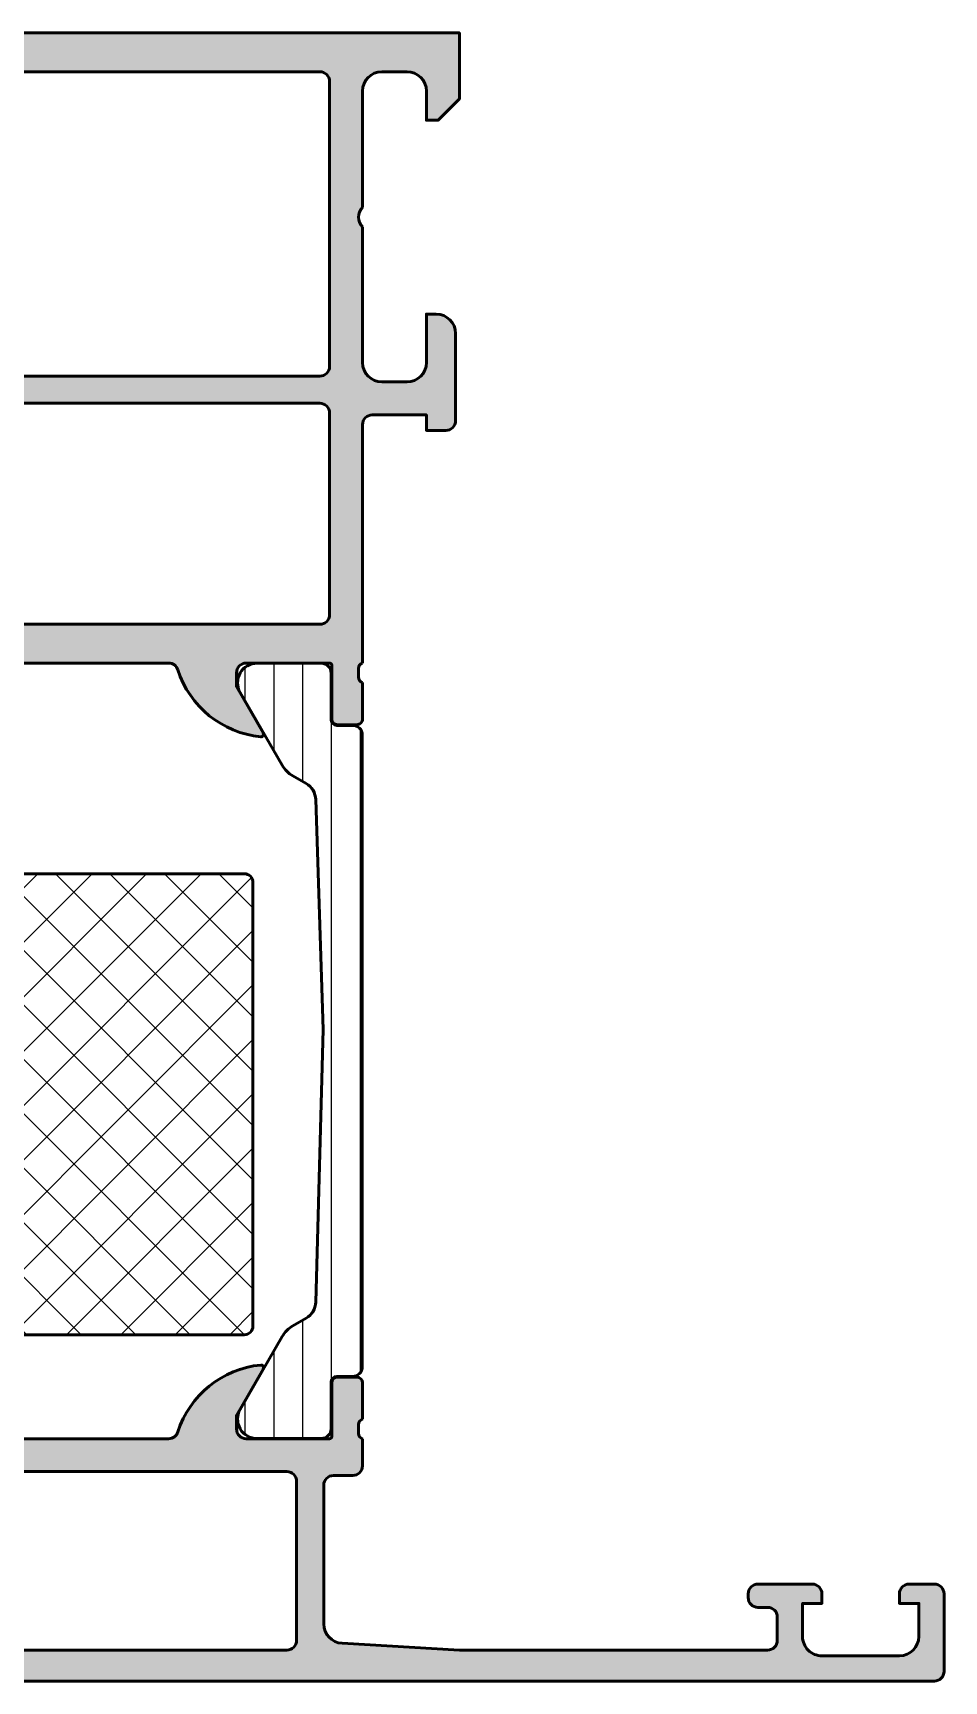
# Model space of a CAD drawing. Extents: x 0 to 94, y 0 to 85.
# Drawn here: x 47 to 94, y 0 to 85 of the extents above; entities that cross this region are included whole.
import ezdxf

# ---------------------------------------------------------------- set-up
doc = ezdxf.new("R2010")
doc.units = 0
for name, color, linetype, lineweight in [('0S-Alu contour', 7, 'Continuous', 50), ('0S-Alu hatch', 252, 'Continuous', 25), ('0S-Plastic contour', 254, 'Continuous', 50), ('0S-Plastic hatch', 253, 'Continuous', 25), ('0S-PT contour', 91, 'Continuous', 50), ('0S-PT hatch', 103, 'Continuous', 25)]:
    doc.layers.add(name, color=color, linetype=linetype, lineweight=lineweight)

# ---------------------------------------------------------------- blocks, each defined once
blk = doc.blocks.new('398960__3773275F_2CF2_49AC_A935_F80CE5F1DB0F_')
at = {"layer": '0S-Alu hatch'}
h = blk.add_hatch(color=256, dxfattribs=at)
edge = h.paths.add_edge_path()
edge.add_line((24.99995243549416, 85), (24.99995243549302, 81.60000610351602))
edge.add_line((24.99995243549302, 81.60000610351602), (26.09995090961514, 80.50000000000016))
edge.add_line((26.09995090961514, 80.50000000000016), (26.69994938373601, 80.50000000000004))
edge.add_line((26.69994938373601, 80.50000000000004), (26.69994938373572, 82.00012054488423))
edge.add_ellipse((27.6999549033339, 82.00011502528508), major_axis=(-1.000005519613415, 0), ratio=1, start_angle=270.00031624785674, end_angle=359.99968375205344, ccw=False)
edge.add_line((27.69994938373709, 83.00012054488325), (28.9999448060882, 83.00012054488316))
edge.add_ellipse((28.99996006500479, 82.00012817440363), major_axis=(-0.9999923705959503, 0), ratio=1, start_angle=179.9991257291162, end_angle=270.0008742781906, ccw=False)
edge.add_line((29.99995243548433, 82.00011291561457), (29.99994480609878, 75.99999992976775))
edge.add_ellipse((29.47499723594166, 75.5000075989749), major_axis=(-0.7249567450996885, 0), ratio=1, start_angle=136.394762214908, end_angle=223.6052377851314, ccw=False)
edge.add_line((29.99994480609912, 75.00001526818241), (29.99999809265166, 67.999999725347))
edge.add_ellipse((28.9999392949221, 68.00005852307636), major_axis=(-1.000058799458046, 0), ratio=1, start_angle=90.00336866361329, end_angle=179.996631336242, ccw=False)
edge.add_line((28.99999809265058, 66.9999997253468), (27.6999492645262, 66.99999972534731))
edge.add_ellipse((27.70003678120881, 68.00008712281031), major_axis=(-1.000087401292255, 0), ratio=1, start_angle=0.0050070680665044165, end_angle=89.99498610166432, ccw=False)
edge.add_line((26.69994938373538, 67.99999972534881), (26.69994938373566, 70.50001525878899))
edge.add_line((26.69994938373566, 70.50001525878899), (26.1999493837256, 70.50001525878884))
edge.add_arc((26.19992649467923, 69.50003814624455), 0.9999771128062528, 89.99868852422958, 180.0034971356453)
edge.add_line((25.19994938373566, 69.49997711111014), (25.20001041889209, 64.99999972534701))
edge.add_arc((25.69997967827171, 64.99997661371025), 0.4999692599138051, 179.9973514386468, 270.0035228322654)
edge.add_line((25.70001041889265, 64.50000735474148), (26.70001041889186, 64.4999997253471))
edge.add_line((26.70001041889186, 64.4999997253471), (26.70001041889186, 65.29999514771063))
edge.add_line((26.70001041889186, 65.29999514771063), (29.49999809265177, 65.29999514771053))
edge.add_ellipse((29.49999809265187, 64.79999514771058), major_axis=(-0.4999999999999574, 0), ratio=1, start_angle=180, end_angle=270.0000000000106, ccw=False)
edge.add_line((29.99999809265183, 64.79999514771058), (29.99999809265121, 52.50034669530602))
edge.add_ellipse((29.92116164610816, 52.23282610331293), major_axis=(-0.2788950563274169, 0), ratio=1, start_angle=178.8354106259032, end_angle=253.5801235805045, ccw=False)
edge.add_line((30.19999909265119, 52.22715769531456), (30.19999909265119, 51.77356369531456))
edge.add_ellipse((29.92113099700798, 51.76790303583751), major_axis=(-0.2789255417371895, 0), ratio=1, start_angle=106.42459455536411, end_angle=181.162870072885, ccw=False)
edge.add_line((29.99999809265121, 51.50035969531455), (29.99999809265121, 49.62034869530605))
edge.add_arc((30.29999809265123, 49.62034869530604), 0.3000000000000185, 180, 270)
edge.add_line((30.29999809265123, 49.32034869530601), (31.27997241169396, 49.32034869530604))
edge.add_arc((31.27997241169402, 49.620348695306), 0.2999999999999598, 269.9999999999878, 360)
edge.add_line((31.57997241169398, 49.620348695306), (31.57997241169398, 52.38034669530602))
edge.add_ellipse((31.69997223834327, 52.38034669530605), major_axis=(-0.1199998266492912, 0), ratio=1, start_angle=270.00000000002547, end_angle=360, ccw=False)
edge.add_line((31.69997223834322, 52.50034652195534), (35.99999809265161, 52.50034669530623))
edge.add_ellipse((35.99999809265167, 52.00034669530635), major_axis=(-0.4999999999998721, 0), ratio=1, start_angle=180, end_angle=270.00000000000733, ccw=False)
edge.add_line((36.49999809265155, 52.00034669530634), (36.49999809265155, 51.30034669530645))
edge.add_line((36.49999809265155, 51.30034669530645), (35.1185026350292, 48.9075263722787))
edge.add_arc((35.23811787729983, 48.83846647995446), 0.1381197846483209, 149.9999999999612, 275.6225775507825)
edge.add_arc((34.76177485147662, 53.67695555715887), 5.000000000005011, 275.6225775508003, 342.2515836439355)
edge.add_ellipse((39.99999809265098, 52.00034669531063), major_axis=(-0.4999999999956559, 0), ratio=1, start_angle=269.99999999992264, end_angle=342.25158364384475, ccw=False)
edge.add_line((39.99999809265166, 52.50034669530627), (53.99982559681014, 52.50034669530647))
edge.add_ellipse((53.9998255968093, 52.0003466953057), major_axis=(-0.5000000000007745, 0), ratio=1, start_angle=197.7484163559676, end_angle=269.99999999990393, ccw=False)
edge.add_arc((59.2380488379829, 53.67695555715317), 4.999999999998918, 197.7484163560775, 264.3774224492176)
edge.add_arc((58.761705812162, 48.83846647995454), 0.1381197846482202, 264.377422449148, 389.9999999999502)
edge.add_line((58.88132105443266, 48.90752637227855), (57.49982559681013, 51.30034669530645))
edge.add_line((57.49982559681013, 51.30034669530645), (57.49982559681013, 52.00034669530637))
edge.add_ellipse((57.99982559681016, 52.00034669530599), major_axis=(-0.5000000000000285, 0), ratio=1, start_angle=269.9999999999585, end_angle=360, ccw=False)
edge.add_line((57.99982559681052, 52.50034669530602), (62.29985218805411, 52.50034578501949))
edge.add_ellipse((62.29985218805409, 52.38034669530616), major_axis=(-0.1199990897133247, 0), ratio=1, start_angle=180, end_angle=269.9999999999898, ccw=False)
edge.add_line((62.41985127776741, 52.38034669530618), (62.41985127776741, 49.62034869530617))
edge.add_arc((62.71985127776742, 49.62034869530617), 0.3000000000000114, 180, 270.0000000000135)
edge.add_line((62.71985127776749, 49.32034869530616), (63.69982559681017, 49.32034869530617))
edge.add_arc((63.69982559681024, 49.62034869530613), 0.2999999999999474, 269.9999999999864, 360)
edge.add_line((63.99982559681019, 49.62034869530613), (63.99982559681019, 51.50035969531469))
edge.add_ellipse((64.0786926924534, 51.76790303583764), major_axis=(-0.2789255417371768, 0), ratio=1, start_angle=-1.1628700728890067, end_angle=73.57540544463762, ccw=False)
edge.add_line((63.7998245968102, 51.77356369531471), (63.7998245968102, 52.2271576953147))
edge.add_ellipse((64.07866204335329, 52.23282610331308), major_axis=(-0.2788950563274805, 0), ratio=1, start_angle=-73.58012358049689, end_angle=1.1645893740977726, ccw=False)
edge.add_line((63.99982559681018, 52.50034669530623), (63.99982559680974, 64.79999514771058))
edge.add_ellipse((64.49982559680979, 64.79999514771058), major_axis=(-0.5000000000000498, 0), ratio=1, start_angle=270, end_angle=360, ccw=False)
edge.add_line((64.49982559680979, 65.29999514771065), (67.29981327056909, 65.2999951477107))
edge.add_line((67.29981327056909, 65.2999951477107), (67.29981327056913, 64.49999972534708))
edge.add_line((67.29981327056913, 64.49999972534708), (68.29981327056908, 64.5000073547415))
edge.add_arc((68.2998440111896, 64.99997661370995), 0.4999692599134935, 269.9964771677814, 360.0026485613531)
edge.add_line((68.79981327056892, 64.99999972534697), (68.79987430572515, 69.49999972534683))
edge.add_arc((67.79978683515598, 69.49991225477805), 1.000087474394392, 0.0050112559646679, 89.99498874390515)
edge.add_line((67.79987430572515, 70.49999972534722), (67.29987430572515, 70.49999972534722))
edge.add_line((67.29987430572515, 70.49999972534722), (67.29987430572504, 67.99999972534746))
edge.add_ellipse((66.29978690825189, 68.00008712280982), major_axis=(-1.000087401291976, 0), ratio=1, start_angle=90.00501389832613, end_angle=179.994992931788, ccw=False)
edge.add_line((66.29987442493433, 66.9999997253471), (64.99982559680979, 66.99999972534734))
edge.add_ellipse((64.99988439453848, 68.00005852307636), major_axis=(-1.00005879945751, 0), ratio=1, start_angle=0.0033686637580103707, end_angle=89.99663133637432, ccw=False)
edge.add_line((63.99982559680945, 67.99999972534536), (63.99982559680957, 74.99999972534722))
edge.add_ellipse((64.52466493712808, 75.49999972534722), major_axis=(-0.7248836686986221, 0), ratio=1, start_angle=-43.61157673630481, end_angle=43.611576736304926, ccw=False)
edge.add_line((63.99982559680956, 75.99999972534722), (63.99982559680962, 82.00043483925428))
edge.add_ellipse((64.99988040549728, 82.00038766035016), major_axis=(-1.000054809800521, 0), ratio=1, start_angle=270.0031401344306, end_angle=359.997296995918, ccw=False)
edge.add_line((64.99982559680865, 83.00044246864876), (66.29987442493439, 83.00044246864849))
edge.add_ellipse((66.29978797931865, 82.00035614156437), major_axis=(-1.000086330820204, 0), ratio=1, start_angle=180.0053828449331, end_angle=269.9950474586117, ccw=False)
edge.add_line((67.29987430572533, 82.00045009804207), (67.29987430572511, 80.4999925727896))
edge.add_line((67.29987430572511, 80.4999925727896), (67.89984989166334, 80.49999257278981))
edge.add_line((67.89984989166334, 80.49999257278981), (68.99982548237308, 81.59996792030877))
edge.add_line((68.99982548237308, 81.59996792030877), (68.9998254823733, 85.00000000000026))
edge.add_line((68.9998254823733, 85.00000000000026), (24.99995243549416, 85))
edge = h.paths.add_edge_path()
edge.add_ellipse((32.19994785808955, 82.50000305175809), major_axis=(-0.5000000002325324, 0), ratio=1, start_angle=269.9982514721511, end_angle=360, ccw=False)
edge.add_line((32.19996311687357, 83.00000305175779), (61.79981033802068, 83.00000305175806))
edge.add_ellipse((61.79980759715274, 82.5000003108901), major_axis=(-0.5000027408754538, 0), ratio=1, start_angle=180.0003140784808, end_angle=269.99968592139123, ccw=False)
edge.add_line((62.29981033802069, 82.50000305175762), (62.29981036271869, 67.80000318000722))
edge.add_ellipse((61.79981036271851, 67.80000318000722), major_axis=(-0.5000000000001849, 0), ratio=1, start_angle=90.00000000000807, end_angle=180, ccw=False)
edge.add_line((61.79981036271858, 67.30000318000704), (32.19991736550169, 67.30000317948257))
edge.add_ellipse((32.1999248202172, 67.79998011762095), major_axis=(-0.4999769381939549, 0), ratio=1, start_angle=-0.0026428766976778206, end_angle=89.99914571312422, ccw=False)
edge.add_line((31.69994788255515, 67.80000318000695), (31.69994785785702, 82.50000305175809))
edge = h.paths.add_edge_path()
edge.add_line((31.69994785785691, 55.00034669530639), (31.69994785785702, 65.4000030517477))
edge.add_ellipse((32.19994785808955, 65.40000305175809), major_axis=(-0.5000000002325321, 0), ratio=1, start_angle=269.9982514721511, end_angle=360, ccw=False)
edge.add_line((32.19996311687357, 65.90000305175779), (61.79981033802068, 65.90000305175802))
edge.add_ellipse((61.79980759715274, 65.40000031089006), major_axis=(-0.5000027408754538, 0), ratio=1, start_angle=180.0003140784808, end_angle=269.99968592139123, ccw=False)
edge.add_line((62.29981033802069, 65.4000030517576), (62.29981033802069, 55.0003466953069))
edge.add_ellipse((61.79981033802029, 55.0003466953069), major_axis=(-0.5000000000003979, 0), ratio=1, start_angle=90.00000000000648, end_angle=180, ccw=False)
edge.add_line((61.79981033802034, 54.5003466953065), (32.19991734080345, 54.50034669478201))
edge.add_ellipse((32.19992479551896, 55.00032363292039), major_axis=(-0.4999769381939549, 0), ratio=1, start_angle=-0.0026428766976778206, end_angle=89.99914571312422, ccw=False)
at = {"layer": '0S-Alu contour', "color": 7}
for points in [[(24.99995243549416, 85), (24.99995243549302, 81.60000610351602), (26.09995090961514, 80.50000000000016), (26.69994938373601, 80.50000000000004), (26.69994938373572, 82.00012054488423)], [(67.29987430572533, 82.00045009804207), (67.29987430572511, 80.4999925727896), (67.89984989166334, 80.49999257278981), (68.99982548237308, 81.59996792030877), (68.9998254823733, 85.00000000000026), (24.99995243549416, 85)], [(27.69994938373709, 83.00012054488325), (28.9999448060882, 83.00012054488316)], [(31.69994788255515, 67.80000318000695), (31.69994785785702, 82.50000305175809)], [(32.19996311687357, 83.00000305175779), (61.79981033802068, 83.00000305175806)], [(62.29981033802069, 82.50000305175762), (62.29981036271869, 67.80000318000722)], [(64.99982559680865, 83.00044246864876), (66.29987442493439, 83.00044246864849)], [(29.99995243548433, 82.00011291561457), (29.99994480609878, 75.99999992976775)], [(63.99982559680956, 75.99999972534722), (63.99982559680962, 82.00043483925428)], [(29.99994480609912, 75.00001526818241), (29.99999809265166, 67.999999725347)], [(63.99982559680945, 67.99999972534536), (63.99982559680957, 74.99999972534722)], [(26.69994938373538, 67.99999972534881), (26.69994938373566, 70.50001525878899), (26.1999493837256, 70.50001525878884)], [(67.79987430572515, 70.49999972534722), (67.29987430572515, 70.49999972534722), (67.29987430572504, 67.99999972534746)], [(25.19994938373566, 69.49997711111014), (25.20001041889209, 64.99999972534701)], [(68.79981327056892, 64.99999972534697), (68.79987430572515, 69.49999972534683)], [(61.79981036271858, 67.30000318000704), (32.19991736550169, 67.30000317948257)], [(28.99999809265058, 66.9999997253468), (27.6999492645262, 66.99999972534731)], [(66.29987442493433, 66.9999997253471), (64.99982559680979, 66.99999972534734)], [(32.19996311687357, 65.90000305175779), (61.79981033802068, 65.90000305175802)], [(25.70001041889265, 64.50000735474148), (26.70001041889186, 64.4999997253471), (26.70001041889186, 65.29999514771063), (29.49999809265177, 65.29999514771053)], [(29.99999809265183, 64.79999514771058), (29.99999809265121, 52.50034669530602)], [(31.69994785785691, 55.00034669530639), (31.69994785785702, 65.4000030517477)], [(62.29981033802069, 65.4000030517576), (62.29981033802069, 55.0003466953069)], [(63.99982559681018, 52.50034669530623), (63.99982559680974, 64.79999514771058)], [(64.49982559680979, 65.29999514771065), (67.29981327056909, 65.2999951477107), (67.29981327056913, 64.49999972534708), (68.29981327056908, 64.5000073547415)], [(61.79981033802034, 54.5003466953065), (32.19991734080345, 54.50034669478201)], [(30.19999909265119, 52.22715769531456), (30.19999909265119, 51.77356369531456)], [(31.57997241169398, 49.620348695306), (31.57997241169398, 52.38034669530602)], [(31.69997223834322, 52.50034652195534), (35.99999809265161, 52.50034669530623)], [(36.49999809265155, 52.00034669530634), (36.49999809265155, 51.30034669530645), (35.1185026350292, 48.9075263722787)], [(39.99999809265166, 52.50034669530627), (53.99982559681014, 52.50034669530647)], [(58.88132105443266, 48.90752637227855), (57.49982559681013, 51.30034669530645), (57.49982559681013, 52.00034669530637)], [(57.99982559681052, 52.50034669530602), (62.29985218805411, 52.50034578501949)], [(62.41985127776741, 52.38034669530618), (62.41985127776741, 49.62034869530617)], [(63.7998245968102, 51.77356369531471), (63.7998245968102, 52.2271576953147)], [(29.99999809265121, 51.50035969531455), (29.99999809265121, 49.62034869530605)], [(63.99982559681019, 49.62034869530613), (63.99982559681019, 51.50035969531469)], [(30.29999809265123, 49.32034869530601), (31.27997241169396, 49.32034869530604)], [(62.71985127776749, 49.32034869530616), (63.69982559681017, 49.32034869530617)]]:
    blk.add_lwpolyline(points, dxfattribs=at)
at = {"layer": '0S-Alu contour', "color": 7, "extrusion": (0, 0, -1)}
for centre, radius, start, end in [((-27.6999549033339, 82.00011502528508), 1.000005519613415, 0.0003162479465275, 89.99968375214324), ((-28.99996006500479, 82.00012817440363), 0.9999923705959503, 89.99912572180936, 180.0008742708838), ((-32.19994785808955, 82.50000305175809), 0.5000000002325324, 0, 90.00174852784889), ((-61.79980759715274, 82.5000003108901), 0.5000027408754538, 90.0003140786088, 179.9996859215192), ((-64.99988040549728, 82.00038766035016), 1.000054809800521, 0.0027030040819815, 89.99685986556936), ((-66.29978797931865, 82.00035614156437), 1.000086330820204, 90.00495254138829, 179.9946171550669), ((-29.47499723594166, 75.5000075989749), 0.7249567450996885, 136.3947622148686, 223.6052377850921), ((-64.52466493712808, 75.49999972534722), 0.7248836686986221, 316.3884232636951, 43.61157673630487), ((-27.70003678120881, 68.00008712281031), 1.000087401292255, 270.0050138983357, 359.9949929319335), ((-28.9999392949221, 68.00005852307636), 1.000058799458046, 180.003368663758, 269.9966313363867), ((-32.1999248202172, 67.79998011762095), 0.4999769381939549, 270.0008542868758, 0.0026428766976818), ((-61.79981036271851, 67.80000318000722), 0.5000000000001849, 180, 269.9999999999919), ((-64.99988439453848, 68.00005852307636), 1.00005879945751, 270.0033686636257, 359.996631336242), ((-66.29978690825189, 68.00008712280982), 1.000087401291976, 180.0050070682121, 269.9949861016739), ((-32.19994785808955, 65.40000305175809), 0.5000000002325321, 0, 90.00174852784889), ((-61.79980759715274, 65.40000031089006), 0.5000027408754538, 90.0003140786088, 179.9996859215192), ((-29.49999809265187, 64.79999514771058), 0.4999999999999574, 89.99999999998941, 180), ((-64.49982559680979, 64.79999514771058), 0.5000000000000498, 0, 90), ((-32.19992479551896, 55.00032363292039), 0.4999769381939549, 270.0008542868758, 0.0026428766976818), ((-61.79981033802029, 55.0003466953069), 0.5000000000003979, 180, 269.9999999999935), ((-29.92116164610816, 52.23282610331293), 0.278895056327417, 106.4198764194955, 181.1645893740969), ((-31.69997223834327, 52.38034669530605), 0.1199998266492912, 0, 89.99999999997453), ((-35.99999809265167, 52.00034669530635), 0.4999999999998721, 89.99999999999265, 180), ((-39.99999809265098, 52.00034669531063), 0.4999999999956559, 17.74841635615526, 90.00000000007736), ((-53.9998255968093, 52.0003466953057), 0.5000000000007745, 90.00000000009608, 162.2515836440324), ((-57.99982559681016, 52.00034669530599), 0.5000000000000285, 0, 90.00000000004152), ((-62.29985218805409, 52.38034669530616), 0.1199990897133247, 90.00000000001017, 180), ((-64.07866204335329, 52.23282610331308), 0.2788950563274805, 358.8354106259022, 73.5801235804969), ((-29.92113099700798, 51.76790303583751), 0.2789255417371895, 178.837129927115, 253.5754054446359), ((-64.0786926924534, 51.76790303583764), 0.2789255417371768, 286.4245945553624, 1.162870072889045)]:
    blk.add_arc(centre, radius, start, end, dxfattribs=at)
at = {"layer": '0S-Alu contour', "color": 7}
for centre, radius, start, end in [((26.19992649467923, 69.50003814624455), 0.9999771128062528, 89.99868852422958, 180.0034971356453), ((67.79978683515598, 69.49991225477805), 1.000087474394392, 0.0050112559646679, 89.99498874390515), ((25.69997967827171, 64.99997661371025), 0.4999692599138051, 179.9973514386468, 270.0035228322654), ((68.2998440111896, 64.99997661370995), 0.4999692599134935, 269.9964771677814, 0.0026485613531484), ((34.76177485147662, 53.67695555715887), 5.000000000005011, 275.6225775508003, 342.2515836439355), ((59.2380488379829, 53.67695555715317), 4.999999999998918, 197.7484163560775, 264.3774224492176), ((30.29999809265123, 49.62034869530604), 0.3000000000000185, 180, 270), ((31.27997241169402, 49.620348695306), 0.2999999999999598, 269.9999999999878, 0), ((62.71985127776742, 49.62034869530617), 0.3000000000000114, 180, 270.0000000000135), ((63.69982559681024, 49.62034869530613), 0.2999999999999474, 269.9999999999864, 0), ((35.23811787729983, 48.83846647995446), 0.1381197846483209, 149.9999999999612, 275.6225775507825), ((58.761705812162, 48.83846647995454), 0.1381197846482202, 264.377422449148, 29.99999999995015)]:
    blk.add_arc(centre, radius, start, end, dxfattribs=at)
blk = doc.blocks.new('284163__2E9754EA_EC1A_46FC_84B0_7131B89C5717___168EFCA2_D85A_4F7A_96B4_F0FBBBAD5537_')
at = {"layer": '0S-Plastic hatch'}
h = blk.add_hatch(dxfattribs=at)
h.set_pattern_fill('ANSI31', color=256, scale=0.4680000000000001, angle=45, style=0)
h.set_pattern_definition([(90, (0, 0), (-1.4859, 0), [])])
edge = h.paths.add_edge_path()
edge.add_line((63.98998226549861, 48.79000032109066), (63.98997958752875, 16.20999700093946))
edge.add_ellipse((63.48998226549844, 16.20999432203022), major_axis=(-0.4999973220374871, 0), ratio=1, start_angle=89.9996930179745, end_angle=180.000306982385, ccw=False)
edge.add_line((63.48997958658924, 15.7099969999999), (62.67964825325612, 15.70999700000002))
edge.add_arc((62.67964825325612, 15.40999699999995), 0.3000000000000682, 90, 180)
edge.add_line((62.37964825325605, 15.40999699999995), (62.37998288256221, 13.0099986170637))
edge.add_ellipse((61.87998690512351, 13.00999597743874), major_axis=(-0.4999959774456685, 0), ratio=1, start_angle=89.99969751880508, end_angle=180.0003024817733, ccw=False)
edge.add_line((61.87998426549836, 12.51000000000004), (58.5648215786822, 12.51000000000002))
edge.add_ellipse((58.55294413560235, 13.50992946068495), major_axis=(-0.9999999999998795, 0), ratio=1, start_angle=-29.999996599349117, end_angle=90.68054336164488, ccw=False)
edge.add_line((57.68691870214174, 14.00992940928406), (59.85388223066275, 17.76322085329159))
edge.add_ellipse((61.1529203808524, 17.01322093039321), major_axis=(-1.499999999998574, 0), ratio=1, start_angle=299.9950461054335, end_angle=330.0000034006368, ccw=False)
edge.add_line((60.40303270079153, 18.31232387754122), (61.09103378641191, 18.70946217909628))
edge.add_arc((60.59110866637051, 19.57553081052882), 0.9999999999999232, 299.9950461054589, 358.0947021428503)
edge.add_line((61.5905558123444, 19.54228321806741), (61.97199781892186, 33.59999999905988))
edge.add_line((61.97199781892186, 33.59999999905988), (61.5905558123444, 45.4577167819324))
edge.add_arc((60.59110866637017, 45.42446918947081), 1.000000000000269, 1.905297857159096, 60.00495389455298)
edge.add_line((61.09103378641157, 46.29053782090376), (60.40303270079153, 46.68767612245876))
edge.add_ellipse((61.15292038085339, 47.98677906960767), major_axis=(-1.499999999999841, 0), ratio=1, start_angle=29.999996599354688, end_angle=60.00495389455102, ccw=False)
edge.add_line((59.85388223066252, 47.23677914670886), (57.68691870214161, 50.99007059071592))
edge.add_ellipse((58.55294413560223, 51.49007053931508), major_axis=(-0.9999999999999097, 0), ratio=1, start_angle=-90.68054336164528, end_angle=29.99999659935088, ccw=False)
edge.add_line((58.56482157868208, 52.49000000000003), (61.87998426549848, 52.49000000000002))
edge.add_ellipse((61.87998690512362, 51.99000402256121), major_axis=(-0.4999959774457751, 0), ratio=1, start_angle=179.9996975194317, end_angle=270.0003024811932, ccw=False)
edge.add_line((62.37998288256243, 51.99000138294152), (62.37964825325616, 49.59000299999998))
edge.add_arc((62.67964825325613, 49.59000299999996), 0.2999999999999829, 180, 269.9999999999986)
edge.add_line((62.67964825325612, 49.29000299999997), (63.48997958658936, 49.29000299999997))
edge.add_ellipse((63.48998226551291, 48.79000300001426), major_axis=(-0.4999999999928805, 0), ratio=1, start_angle=179.9996930188024, end_angle=270.0003069820262, ccw=False)
at = {"layer": '0S-Plastic contour', "color": 7}
for points in [[(58.56482157868208, 52.49000000000003), (61.87998426549848, 52.49000000000002)], [(62.37998288256243, 51.99000138294152), (62.37964825325616, 49.59000299999998)], [(59.85388223066252, 47.23677914670886), (57.68691870214161, 50.99007059071592)], [(62.67964825325612, 49.29000299999997), (63.48997958658936, 49.29000299999997)], [(63.98998226549861, 48.79000032109066), (63.98997958752875, 16.20999700093946)], [(61.09103378641157, 46.29053782090376), (60.40303270079153, 46.68767612245876)], [(61.5905558123444, 19.54228321806741), (61.97199781892186, 33.59999999905988), (61.5905558123444, 45.4577167819324)], [(60.40303270079153, 18.31232387754122), (61.09103378641191, 18.70946217909628)], [(57.68691870214174, 14.00992940928406), (59.85388223066275, 17.76322085329159)], [(62.37964825325605, 15.40999699999995), (62.37998288256221, 13.0099986170637)], [(63.48997958658924, 15.7099969999999), (62.67964825325612, 15.70999700000002)], [(61.87998426549836, 12.51000000000004), (58.5648215786822, 12.51000000000002)]]:
    blk.add_lwpolyline(points, dxfattribs=at)
at = {"layer": '0S-Plastic contour', "color": 7, "extrusion": (0, 0, -1)}
for centre, radius, start, end in [((-58.55294413560223, 51.49007053931508), 0.9999999999999097, 330.0000034006491, 90.68054336164532), ((-61.87998690512362, 51.99000402256121), 0.4999959774457751, 89.9996975188068, 180.0003024805684), ((-63.48998226551291, 48.79000300001426), 0.4999999999928805, 89.99969301797383, 180.0003069811977), ((-61.15292038085339, 47.98677906960767), 1.499999999999841, 299.9950461054491, 330.0000034006453), ((-61.1529203808524, 17.01322093039321), 1.499999999998574, 29.99999659936324, 60.00495389456648), ((-63.48998226549844, 16.20999432203022), 0.4999973220374871, 179.999693017615, 270.0003069820256), ((-58.55294413560235, 13.50992946068495), 0.9999999999998795, 269.3194566383551, 29.9999965993491), ((-61.87998690512351, 13.00999597743874), 0.4999959774456685, 179.9996975182267, 270.0003024811949)]:
    blk.add_arc(centre, radius, start, end, dxfattribs=at)
at = {"layer": '0S-Plastic contour', "color": 7}
for centre, radius, start, end in [((62.67964825325613, 49.59000299999996), 0.2999999999999829, 180, 269.9999999999986), ((60.59110866637017, 45.42446918947081), 1.000000000000269, 1.905297857159096, 60.00495389455298), ((60.59110866637051, 19.57553081052882), 0.9999999999999232, 299.9950461054589, 358.0947021428503), ((62.67964825325612, 15.40999699999995), 0.3000000000000682, 90, 180)]:
    blk.add_arc(centre, radius, start, end, dxfattribs=at)
blk = doc.blocks.new('382820__134932DD_5BEF_480B_9D0E_30A745975D93_')
at = {"layer": '0S-PT hatch'}
h = blk.add_hatch(dxfattribs=at)
h.set_pattern_fill('ANSI37', color=256, scale=0.625, angle=90, style=0)
h.set_pattern_definition([(135, (0, 0), (-1.403165018917055, -1.403165018917055), []), (225, (0, 0), (1.403165018917055, -1.403165018917055), [])])
edge = h.paths.add_edge_path()
edge.add_ellipse((57.89999809265133, 41.19001272907999), major_axis=(-0.4500000000000313, 0), ratio=1, start_angle=180, end_angle=270, ccw=False)
edge.add_line((58.34999809265136, 41.19001272907999), (58.34999809265139, 18.31001272908))
edge.add_ellipse((57.89999809265141, 18.31001272907999), major_axis=(-0.4499999999999816, 0), ratio=1, start_angle=90.00000000000091, end_angle=180, ccw=False)
edge.add_line((57.89999809265141, 17.86001272908), (41.59999809265137, 17.86001272907995))
edge.add_ellipse((41.5999980926514, 18.11001272907996), major_axis=(-0.2500000000000142, 0), ratio=1, start_angle=0, end_angle=89.99999999999352, ccw=False)
edge.add_line((41.34999809265138, 18.11001272907995), (41.34999809265136, 18.31001272908))
edge.add_arc((40.99999809265134, 18.31001272907999), 0.3500000000000227, 0, 180)
edge.add_line((40.64999809265131, 18.31001272907999), (40.64999809265143, 18.11001272907999))
edge.add_ellipse((40.39999809265135, 18.11001272908002), major_axis=(-0.250000000000071, 0), ratio=1, start_angle=89.99999999999352, end_angle=180, ccw=False)
edge.add_line((40.39999809265133, 17.86001272907995), (36.89999809265137, 17.86001272907995))
edge.add_ellipse((36.89999809265138, 18.11001272907999), major_axis=(-0.2500000000000391, 0), ratio=1, start_angle=0, end_angle=89.9999999999967, ccw=False)
edge.add_line((36.64999809265135, 18.11001272907999), (36.64999809265137, 18.31001272908))
edge.add_arc((36.29999809265135, 18.31001272907999), 0.3500000000000227, 0, 180)
edge.add_line((35.94999809265133, 18.31001272907999), (35.94999809265144, 18.11001272908))
edge.add_ellipse((35.69999809265141, 18.11001272908004), major_axis=(-0.2500000000000355, 0), ratio=1, start_angle=89.99999999998528, end_angle=180, ccw=False)
edge.add_line((35.69999809265134, 17.86001272908), (34.53589647745107, 17.86001272908))
edge.add_ellipse((34.53589647978386, 18.0100127374173), major_axis=(-0.1500000083372975, 0), ratio=1, start_angle=59.99999910894451, end_angle=89.99999910894002, ccw=False)
edge.add_line((34.46089647359496, 17.88010892079572), (33.42409399030521, 18.47870698462644))
edge.add_ellipse((34.39909382891555, 20.16745660626694), major_axis=(-1.949999992277206, 0), ratio=1, start_angle=1.7210023747038008, end_angle=60.00000534460821, ccw=False)
edge.add_line((32.44997344557945, 20.10889295589521), (32.0553517598373, 32.1336550797958))
edge.add_ellipse((42.0002500139141, 32.46001277071362), major_axis=(-9.950251787083642, 0), ratio=1, start_angle=-1.8796724993551948, end_angle=1.8795778186358802, ccw=False)
edge.add_line((32.05535229915378, 32.78638689547874), (32.31312611115522, 40.72117250463985))
edge.add_ellipse((33.26261495700184, 40.69001272908002), major_axis=(-0.9500000000000488, 0), ratio=1, start_angle=269.99999999999784, end_angle=358.12037484100483, ccw=False)
edge.add_line((33.26261495700187, 41.64001272908006), (35.69999809265137, 41.64001272908001))
edge.add_ellipse((35.69999809265138, 41.39001272908001), major_axis=(-0.2500000000000071, 0), ratio=1, start_angle=180, end_angle=270.00000000000165, ccw=False)
edge.add_line((35.94999809265138, 41.39001272908003), (35.94999809265138, 41.19001272908))
edge.add_arc((36.29999809265136, 41.19001272908), 0.3499999999999801, 180, 360)
edge.add_line((36.64999809265135, 41.19001272908001), (36.64999809265135, 41.39001272907999))
edge.add_ellipse((36.89999809265133, 41.39001272908), major_axis=(-0.2499999999999858, 0), ratio=1, start_angle=270, end_angle=360, ccw=False)
edge.add_line((36.89999809265133, 41.64001272907999), (40.39999809265144, 41.64001272908))
edge.add_ellipse((40.39999809265144, 41.39001272908002), major_axis=(-0.2499999999999858, 0), ratio=1, start_angle=180, end_angle=270, ccw=False)
edge.add_line((40.64999809265143, 41.39001272908005), (40.6499980926514, 41.19001272908001))
edge.add_arc((40.99999809265137, 41.19001272908), 0.3499999999999801, 180, 360)
edge.add_line((41.34999809265136, 41.19001272908), (41.34999809265138, 41.39001272908005))
edge.add_ellipse((41.59999809265133, 41.39001272908005), major_axis=(-0.2499999999999432, 0), ratio=1, start_angle=270.00000000000324, end_angle=360, ccw=False)
edge.add_line((41.59999809265132, 41.64001272908), (57.89999809265133, 41.64001272908001))
at = {"layer": '0S-PT contour', "color": 7}
for points in [[(33.26261495700187, 41.64001272908006), (35.69999809265137, 41.64001272908001)], [(35.94999809265138, 41.39001272908003), (35.94999809265138, 41.19001272908)], [(36.64999809265135, 41.19001272908001), (36.64999809265135, 41.39001272907999)], [(36.89999809265133, 41.64001272907999), (40.39999809265144, 41.64001272908)], [(40.64999809265143, 41.39001272908005), (40.6499980926514, 41.19001272908001)], [(41.34999809265136, 41.19001272908), (41.34999809265138, 41.39001272908005)], [(41.59999809265132, 41.64001272908), (57.89999809265133, 41.64001272908001)], [(58.34999809265136, 41.19001272907999), (58.34999809265139, 18.31001272908)], [(32.05535229915378, 32.78638689547874), (32.31312611115522, 40.72117250463985)], [(32.44997344557945, 20.10889295589521), (32.0553517598373, 32.1336550797958)], [(34.46089647359496, 17.88010892079572), (33.42409399030521, 18.47870698462644)], [(35.69999809265134, 17.86001272908), (34.53589647745107, 17.86001272908)], [(35.94999809265133, 18.31001272907999), (35.94999809265144, 18.11001272908)], [(36.64999809265135, 18.11001272907999), (36.64999809265137, 18.31001272908)], [(40.39999809265133, 17.86001272907995), (36.89999809265137, 17.86001272907995)], [(40.64999809265131, 18.31001272907999), (40.64999809265143, 18.11001272907999)], [(41.34999809265138, 18.11001272907995), (41.34999809265136, 18.31001272908)], [(57.89999809265141, 17.86001272908), (41.59999809265137, 17.86001272907995)]]:
    blk.add_lwpolyline(points, dxfattribs=at)
at = {"layer": '0S-PT contour', "color": 7, "extrusion": (0, 0, -1)}
for centre, radius, start, end in [((-33.26261495700184, 40.69001272908002), 0.9500000000000488, 1.879625158995141, 90.00000000000216), ((-35.69999809265138, 41.39001272908001), 0.2500000000000071, 89.99999999999837, 180), ((-36.89999809265133, 41.39001272908), 0.2499999999999858, 0, 90), ((-40.39999809265144, 41.39001272908002), 0.2499999999999858, 90, 180), ((-41.59999809265133, 41.39001272908005), 0.2499999999999432, 0, 89.99999999999675), ((-57.89999809265133, 41.19001272907999), 0.4500000000000313, 90, 180), ((-42.0002500139141, 32.46001277071362), 9.950251787083642, 358.1204221813641, 1.879672499355122), ((-34.39909382891555, 20.16745660626694), 1.949999992277206, 299.9999946553918, 358.2789976252962), ((-34.53589647978386, 18.0100127374173), 0.1500000083372975, 270.0000008910601, 300.0000008910555), ((-35.69999809265141, 18.11001272908004), 0.2500000000000355, 180, 270.0000000000147), ((-36.89999809265138, 18.11001272907999), 0.2500000000000391, 270.0000000000033, 0), ((-40.39999809265135, 18.11001272908002), 0.250000000000071, 180, 270.0000000000065), ((-41.5999980926514, 18.11001272907996), 0.2500000000000142, 270.0000000000065, 0), ((-57.89999809265141, 18.31001272907999), 0.4499999999999816, 180, 269.9999999999991)]:
    blk.add_arc(centre, radius, start, end, dxfattribs=at)
at = {"layer": '0S-PT contour', "color": 7}
for centre, radius, start, end in [((36.29999809265136, 41.19001272908), 0.3499999999999801, 180, 0), ((40.99999809265137, 41.19001272908), 0.3499999999999801, 180, 0), ((36.29999809265135, 18.31001272907999), 0.3500000000000227, 0, 180), ((40.99999809265134, 18.31001272907999), 0.3500000000000227, 0, 180)]:
    blk.add_arc(centre, radius, start, end, dxfattribs=at)
blk = doc.blocks.new('345230__F698618B_0F4F_40E2_8BFE_364FBA8F368E_')
at = {"layer": '0S-Alu hatch'}
h = blk.add_hatch(color=256, dxfattribs=at)
edge = h.paths.add_edge_path()
edge.add_arc((30.49999809265138, 11.09999847412109), 0.5000000000000018, 180, 270)
edge.add_line((30.49999809265138, 10.59999847412109), (31.49999809265137, 10.59999847412109))
edge.add_ellipse((31.49999809265137, 10.09999847412109), major_axis=(-0.5, 0), ratio=1, start_angle=180, end_angle=270.0000000000004, ccw=False)
edge.add_line((31.99999809265137, 10.09999847412109), (31.99999809265137, 2.944488525390625))
edge.add_ellipse((31.00000742106394, 2.944476820800786), major_axis=(-0.9999906716559287, 0), ratio=1, start_angle=93.26926935200993, end_angle=180.0006706298244, ccw=False)
edge.add_line((31.05703544616699, 1.94611358642578), (25, 1.599998474121093))
edge.add_line((25, 1.599998474121093), (9.100006103515621, 1.599998474121093))
edge.add_ellipse((9.100002464158983, 2.099994834764453), major_axis=(-0.499996360656605, 0), ratio=1, start_angle=-0.000417042864683026, end_angle=90.00041704258638, ccw=False)
edge.add_line((8.600006103515625, 2.099998474121095), (8.600006103515625, 3.300003051757812))
edge.add_ellipse((9.100008844383236, 3.300000310890201), major_axis=(-0.5000027408751234, 0), ratio=1, start_angle=270.00031407857114, end_angle=359.99968592151924, ccw=False)
edge.add_line((9.100006103515623, 3.800003051757812), (9.600006103515621, 3.800003051757812))
edge.add_arc((9.600018985091804, 4.29999017018163), 0.4999871185897585, 269.9985238420723, 360.0014761580922)
edge.add_line((10.10000610351562, 4.300003051757816), (10.10000610351562, 4.499999999999999))
edge.add_arc((9.600019903500325, 4.500013799984704), 0.4999862002057406, 359.9984185945515, 450.0015814054072)
edge.add_line((9.600006103515629, 5), (6.79998779296875, 5))
edge.add_arc((6.800036528742742, 4.499951264226007), 0.5000487381489366, 90.00558416400727, 179.994415836045)
edge.add_line((6.29998779296875, 4.499999999999999), (6.29998779296875, 4))
edge.add_line((6.29998779296875, 4), (7.29998779296875, 4))
edge.add_line((7.29998779296875, 4), (7.299987792968751, 2.300003051757813))
edge.add_ellipse((6.300035042676397, 2.299955803026453), major_axis=(-0.9999527514086279, 0), ratio=1, start_angle=89.99904127429778, end_angle=180.0027072806921, ccw=False)
edge.add_line((6.300018310546877, 1.300003051757812), (2.29998779296875, 1.300003051757812))
edge.add_ellipse((2.300030971468326, 2.300046230257388), major_axis=(-1.000043179431726, 0), ratio=1, start_angle=0.00247383901108833, end_angle=89.99752616102683, ccw=False)
edge.add_line((1.29998779296875, 2.300003051757813), (1.29998779296875, 4))
edge.add_line((1.29998779296875, 4), (2.29998779296875, 4))
edge.add_line((2.29998779296875, 4), (2.29998779296875, 4.500000000000001))
edge.add_arc((1.80003856548356, 4.500050770347224), 0.4999492300630801, 359.9941815559002, 450.0023212804759)
edge.add_line((1.800018310546874, 5), (0.5000000000000014, 5))
edge.add_arc((0.4999963606433605, 4.500003639356639), 0.4999963606566056, 89.99958295741315, 180.0004170428646)
edge.add_line((1e-16, 4.5), (0, 0.5))
edge.add_arc((0.4999963606433596, 0.4999963606433596), 0.4999963606566047, 179.9995829571354, 270.0004170425868)
edge.add_line((0.5, 1e-16), (93.49998474121092, 0))
edge.add_arc((93.49998838056761, 0.4999963606433101), 0.4999963606565535, 269.999582957409, 360.0004170428646)
edge.add_line((93.99998474121092, 0.4999999999999999), (93.99998474121092, 4.5))
edge.add_arc((93.49998838056761, 4.500003639356673), 0.4999963606565713, 359.9995829571354, 450.000417042591)
edge.add_line((93.49998474121091, 5), (92.19996643066408, 5))
edge.add_arc((92.19994617572735, 4.50005077034724), 0.4999492300630647, 89.99767871952236, 180.0058184440998)
edge.add_line((91.69999694824217, 4.5), (91.69999694824217, 4))
edge.add_line((91.69999694824217, 4), (92.69999694824219, 4))
edge.add_line((92.69999694824219, 4), (92.69999694824219, 2.300003051757805))
edge.add_ellipse((91.69995376974263, 2.300046230257366), major_axis=(-1.000043179431703, 0), ratio=1, start_angle=90.00247383897113, end_angle=179.9975261609891, ccw=False)
edge.add_line((91.69999694824217, 1.300003051757812), (87.69996643066409, 1.300003051757812))
edge.add_ellipse((87.69994969853458, 2.299955803026501), major_axis=(-0.9999527514086771, 0), ratio=1, start_angle=-0.002707280691993219, end_angle=90.00095872570171, ccw=False)
edge.add_line((86.69999694824217, 2.300003051757819), (86.69999694824217, 4))
edge.add_line((86.69999694824217, 4), (87.69999694824219, 4))
edge.add_line((87.69999694824219, 4), (87.69999694824219, 4.5))
edge.add_arc((87.19994821246819, 4.499951264226006), 0.5000487381489375, 0.0055841639549441, 89.99441583599489)
edge.add_line((87.19999694824217, 5), (84.39997863769533, 5))
edge.add_arc((84.39996483771063, 4.500013799984685), 0.4999862002057592, 89.99841859459399, 180.0015814054484)
edge.add_line((83.89997863769531, 4.5), (83.89997863769531, 4.300003051757812))
edge.add_arc((84.39996575611912, 4.29999017018163), 0.4999871185897572, 179.9985238419079, 270.0014761579276)
edge.add_line((84.39997863769533, 3.800003051757812), (84.89997863769531, 3.800003051757812))
edge.add_ellipse((84.8999758968277, 3.300000310890198), major_axis=(-0.5000027408751265, 0), ratio=1, start_angle=180.0003140784808, end_angle=269.99968592142864, ccw=False)
edge.add_line((85.39997863769531, 3.300003051757811), (85.39997863769531, 2.099998474121106))
edge.add_ellipse((84.89998227705195, 2.099994834764466), major_axis=(-0.4999963606566104, 0), ratio=1, start_angle=89.9995829574155, end_angle=180.0004170428646, ccw=False)
edge.add_line((84.89997863769533, 1.599998474121093), (68.9999771118164, 1.599998474121093))
edge.add_line((68.9999771118164, 1.599998474121093), (62.94294357299803, 1.94611358642578))
edge.add_ellipse((62.99997159810111, 2.94447682080078), major_axis=(-0.9999906716559257, 0), ratio=1, start_angle=-0.0006706298242988851, end_angle=86.73073064798831, ccw=False)
edge.add_line((61.99998092651369, 2.944488525390637), (61.99998092651366, 10.09999847412108))
edge.add_ellipse((62.49998092651366, 10.09999847412109), major_axis=(-0.5, 0), ratio=1, start_angle=270, end_angle=360, ccw=False)
edge.add_line((62.49998092651367, 10.59999847412109), (63.49998092651366, 10.59999847412109))
edge.add_arc((63.49998092651367, 11.09999847412109), 0.5, 269.9999999999992, 360)
edge.add_line((63.99998092651367, 11.09999847412109), (63.99998092651367, 12.50000000000002))
edge.add_ellipse((64.0788173730567, 12.76752059199315), major_axis=(-0.2788950563274335, 0), ratio=1, start_angle=-1.1645893740957263, end_angle=73.5801235805124, ccw=False)
edge.add_line((63.79997992651365, 12.77318899999152), (63.79997992651366, 13.22678299999149))
edge.add_ellipse((64.07884802215685, 13.23244365946854), major_axis=(-0.2789255417371646, 0), ratio=1, start_angle=-73.5754054446399, end_angle=1.1628700728853119, ccw=False)
edge.add_line((63.99998092651365, 13.49998699999149), (63.99998092651366, 15.37999800000002))
edge.add_arc((63.69998092651366, 15.37999800000002), 0.3000000000000043, 0, 90)
edge.add_line((63.69998092651366, 15.67999800000002), (62.72000660747088, 15.67999800000002))
edge.add_arc((62.72000660747088, 15.37999800000001), 0.3000000000000114, 90, 180)
edge.add_line((62.42000660747087, 15.37999800000001), (62.42000660747087, 12.62000000000002))
edge.add_ellipse((62.30000660747084, 12.62000000000003), major_axis=(-0.120000000000033, 0), ratio=1, start_angle=90.00000000000341, end_angle=180, ccw=False)
edge.add_line((62.30000660747084, 12.49999999999999), (57.99998092651367, 12.49999999999999))
edge.add_ellipse((57.99998092651367, 12.99999999999998), major_axis=(-0.4999999999999894, 0), ratio=1, start_angle=0, end_angle=89.9999999999992, ccw=False)
edge.add_line((57.49998092651368, 12.99999999999998), (57.49998092651368, 13.70000000000002))
edge.add_line((57.49998092651368, 13.70000000000002), (58.88147638413602, 16.09282032302754))
edge.add_arc((58.76186114186537, 16.1618802153517), 0.1381197846483011, 329.9999999999977, 455.6225775507892)
edge.add_arc((59.23820416768751, 11.32339113815217), 5.00000000000003, 95.62257755079384, 162.2515836439299)
edge.add_ellipse((53.9999809265137, 12.99999999999995), major_axis=(-0.4999999999999637, 0), ratio=1, start_angle=90.0000000000008, end_angle=162.2515836439318, ccw=False)
edge.add_line((53.99998092651371, 12.49999999999999), (39.99999809265137, 12.49999999999999))
edge.add_ellipse((39.99999809265145, 13.00000000000007), major_axis=(-0.5000000000000764, 0), ratio=1, start_angle=17.74841635606151, end_angle=89.99999999999102, ccw=False)
edge.add_arc((34.76177485147764, 11.32339113815226), 4.999999999999924, 17.74841635607091, 84.37742244920712)
edge.add_arc((35.23811787729967, 16.1618802153517), 0.1381197846482956, 84.37742244920473, 209.9999999999984)
edge.add_line((35.11850263502901, 16.09282032302756), (36.49999809265136, 13.70000000000002))
edge.add_line((36.49999809265136, 13.70000000000002), (36.49999809265137, 12.99999999999999))
edge.add_ellipse((35.99999809265137, 12.99999999999999), major_axis=(-0.5, 0), ratio=1, start_angle=90.0000000000008, end_angle=180, ccw=False)
edge.add_line((35.99999809265137, 12.49999999999999), (31.69997241169417, 12.49999999999999))
edge.add_ellipse((31.69997241169416, 12.61999999999999), major_axis=(-0.1200000000000027, 0), ratio=1, start_angle=0, end_angle=90.0000000000017, ccw=False)
edge.add_line((31.57997241169416, 12.62), (31.57997241169416, 15.37999799999999))
edge.add_arc((31.27997241169416, 15.37999799999999), 0.300000000000006, 0, 90.00000000000067)
edge.add_line((31.27997241169415, 15.67999799999999), (30.29999809265137, 15.67999799999999))
edge.add_arc((30.29999809265137, 15.37999799999999), 0.2999999999999971, 90, 180)
edge.add_line((29.99999809265137, 15.37999799999999), (29.99999809265137, 13.49998699999148))
edge.add_ellipse((29.9211309970082, 13.23244365946854), major_axis=(-0.2789255417371538, 0), ratio=1, start_angle=178.8371299271139, end_angle=253.57540544464462, ccw=False)
edge.add_line((30.19999909265138, 13.22678299999148), (30.19999909265137, 12.77318899999148))
edge.add_ellipse((29.92116164610834, 12.7675205919931), major_axis=(-0.2788950563274165, 0), ratio=1, start_angle=106.41987641949089, end_angle=181.1645893740976, ccw=False)
edge.add_line((29.99999809265137, 12.5), (29.99999809265137, 11.09999847412109))
edge = h.paths.add_edge_path()
edge.add_line((33.39999389648437, 2.100006103515625), (33.39999389648437, 10.29999542236328))
edge.add_ellipse((33.89999389648437, 10.29999542236328), major_axis=(-0.5, 0), ratio=1, start_angle=270, end_angle=360, ccw=False)
edge.add_line((33.89999389648437, 10.79999542236328), (60.0999870300293, 10.79999542236328))
edge.add_ellipse((60.0999870300293, 10.29999542236328), major_axis=(-0.5, 0), ratio=1, start_angle=180, end_angle=270, ccw=False)
edge.add_line((60.59998703002929, 10.29999542236328), (60.59998703002929, 2.100006103515625))
edge.add_ellipse((60.0999870300293, 2.100006103515625), major_axis=(-0.5, 0), ratio=1, start_angle=90, end_angle=180, ccw=False)
edge.add_line((60.0999870300293, 1.600006103515625), (33.89999389648437, 1.600006103515625))
edge.add_ellipse((33.89999389648437, 2.100006103515625), major_axis=(-0.5, 0), ratio=1, start_angle=0, end_angle=90, ccw=False)
at = {"layer": '0S-Alu contour', "color": 7}
for points in [[(29.99999809265137, 15.37999799999999), (29.99999809265137, 13.49998699999148)], [(31.27997241169415, 15.67999799999999), (30.29999809265137, 15.67999799999999)], [(31.57997241169416, 12.62), (31.57997241169416, 15.37999799999999)], [(35.11850263502901, 16.09282032302756), (36.49999809265136, 13.70000000000002), (36.49999809265137, 12.99999999999999)], [(57.49998092651368, 12.99999999999998), (57.49998092651368, 13.70000000000002), (58.88147638413602, 16.09282032302754)], [(62.42000660747087, 15.37999800000001), (62.42000660747087, 12.62000000000002)], [(63.69998092651366, 15.67999800000002), (62.72000660747088, 15.67999800000002)], [(63.99998092651365, 13.49998699999149), (63.99998092651366, 15.37999800000002)], [(30.19999909265138, 13.22678299999148), (30.19999909265137, 12.77318899999148)], [(63.79997992651365, 12.77318899999152), (63.79997992651366, 13.22678299999149)], [(29.99999809265137, 12.5), (29.99999809265137, 11.09999847412109)], [(35.99999809265137, 12.49999999999999), (31.69997241169417, 12.49999999999999)], [(53.99998092651371, 12.49999999999999), (39.99999809265137, 12.49999999999999)], [(62.30000660747084, 12.49999999999999), (57.99998092651367, 12.49999999999999)], [(63.99998092651367, 11.09999847412109), (63.99998092651367, 12.50000000000002)], [(30.49999809265138, 10.59999847412109), (31.49999809265137, 10.59999847412109)], [(33.39999389648437, 2.100006103515625), (33.39999389648437, 10.29999542236328)], [(33.89999389648437, 10.79999542236328), (60.0999870300293, 10.79999542236328)], [(60.59998703002929, 10.29999542236328), (60.59998703002929, 2.100006103515625)], [(62.49998092651367, 10.59999847412109), (63.49998092651366, 10.59999847412109)], [(31.99999809265137, 10.09999847412109), (31.99999809265137, 2.944488525390625)], [(61.99998092651369, 2.944488525390637), (61.99998092651366, 10.09999847412108)], [(1e-16, 4.5), (0, 0.5)], [(1.800018310546874, 5), (0.5000000000000014, 5)], [(1.29998779296875, 2.300003051757813), (1.29998779296875, 4), (2.29998779296875, 4), (2.29998779296875, 4.500000000000001)], [(6.29998779296875, 4.499999999999999), (6.29998779296875, 4), (7.29998779296875, 4), (7.299987792968751, 2.300003051757813)], [(9.600006103515629, 5), (6.79998779296875, 5)], [(10.10000610351562, 4.300003051757816), (10.10000610351562, 4.499999999999999)], [(83.89997863769531, 4.5), (83.89997863769531, 4.300003051757812)], [(87.19999694824217, 5), (84.39997863769533, 5)], [(86.69999694824217, 2.300003051757819), (86.69999694824217, 4), (87.69999694824219, 4), (87.69999694824219, 4.5)], [(91.69999694824217, 4.5), (91.69999694824217, 4), (92.69999694824219, 4), (92.69999694824219, 2.300003051757805)], [(93.49998474121091, 5), (92.19996643066408, 5)], [(93.99998474121092, 0.4999999999999999), (93.99998474121092, 4.5)], [(9.100006103515623, 3.800003051757812), (9.600006103515621, 3.800003051757812)], [(84.39997863769533, 3.800003051757812), (84.89997863769531, 3.800003051757812)], [(8.600006103515625, 2.099998474121095), (8.600006103515625, 3.300003051757812)], [(85.39997863769531, 3.300003051757811), (85.39997863769531, 2.099998474121106)], [(31.05703544616699, 1.94611358642578), (25, 1.599998474121093), (9.100006103515621, 1.599998474121093)], [(84.89997863769533, 1.599998474121093), (68.9999771118164, 1.599998474121093), (62.94294357299803, 1.94611358642578)], [(6.300018310546877, 1.300003051757812), (2.29998779296875, 1.300003051757812)], [(60.0999870300293, 1.600006103515625), (33.89999389648437, 1.600006103515625)], [(91.69999694824217, 1.300003051757812), (87.69996643066409, 1.300003051757812)], [(0.5, 1e-16), (93.49998474121092, 0)]]:
    blk.add_lwpolyline(points, dxfattribs=at)
for centre, radius, start, end in [((35.23811787729967, 16.1618802153517), 0.1381197846482956, 84.37742244920473, 209.9999999999984), ((34.76177485147764, 11.32339113815226), 4.999999999999924, 17.74841635607091, 84.37742244920712), ((59.23820416768751, 11.32339113815217), 5.00000000000003, 95.62257755079384, 162.2515836439299), ((58.76186114186537, 16.1618802153517), 0.1381197846483011, 329.9999999999977, 95.62257755078927), ((30.29999809265137, 15.37999799999999), 0.2999999999999971, 90, 180), ((31.27997241169416, 15.37999799999999), 0.300000000000006, 0, 90.00000000000067), ((62.72000660747088, 15.37999800000001), 0.3000000000000114, 90, 180), ((63.69998092651366, 15.37999800000002), 0.3000000000000043, 0, 90), ((30.49999809265138, 11.09999847412109), 0.5000000000000018, 180, 270), ((63.49998092651367, 11.09999847412109), 0.5, 269.9999999999992, 0), ((0.4999963606433605, 4.500003639356639), 0.4999963606566056, 89.99958295741315, 180.0004170428646), ((1.80003856548356, 4.500050770347224), 0.4999492300630801, 359.9941815559002, 90.00232128047595), ((6.800036528742742, 4.499951264226007), 0.5000487381489366, 90.00558416400727, 179.994415836045), ((9.600019903500325, 4.500013799984704), 0.4999862002057406, 359.9984185945515, 90.00158140540722), ((9.600018985091804, 4.29999017018163), 0.4999871185897585, 269.9985238420723, 0.0014761580921441), ((84.39996483771063, 4.500013799984685), 0.4999862002057592, 89.99841859459399, 180.0015814054484), ((84.39996575611912, 4.29999017018163), 0.4999871185897572, 179.9985238419079, 270.0014761579276), ((87.19994821246819, 4.499951264226006), 0.5000487381489375, 0.0055841639549441, 89.99441583599489), ((92.19994617572735, 4.50005077034724), 0.4999492300630647, 89.99767871952236, 180.0058184440998), ((93.49998838056761, 4.500003639356673), 0.4999963606565713, 359.9995829571354, 90.00041704259102), ((0.4999963606433596, 0.4999963606433596), 0.4999963606566047, 179.9995829571354, 270.0004170425868), ((93.49998838056761, 0.4999963606433101), 0.4999963606565535, 269.999582957409, 0.0004170428646345)]:
    blk.add_arc(centre, radius, start, end, dxfattribs=at)
at = {"layer": '0S-Alu contour', "color": 7, "extrusion": (0, 0, -1)}
for centre, radius, start, end in [((-29.9211309970082, 13.23244365946854), 0.2789255417371538, 106.4245945553554, 181.1628700728862), ((-29.92116164610834, 12.7675205919931), 0.2788950563274165, 178.8354106259024, 253.5801235805091), ((-35.99999809265137, 12.99999999999999), 0.5, 180, 269.9999999999992), ((-39.99999809265145, 13.00000000000007), 0.5000000000000764, 270.000000000009, 342.2515836439385), ((-53.9999809265137, 12.99999999999995), 0.4999999999999637, 197.7484163560682, 269.9999999999992), ((-57.99998092651367, 12.99999999999998), 0.4999999999999894, 270.0000000000008, 0), ((-64.0788173730567, 12.76752059199315), 0.2788950563274335, 286.4198764194876, 1.164589374095672), ((-64.07884802215685, 13.23244365946854), 0.2789255417371646, 358.8371299271147, 73.57540544463996), ((-31.69997241169416, 12.61999999999999), 0.1200000000000028, 269.9999999999983, 0), ((-62.30000660747084, 12.62000000000003), 0.120000000000033, 180, 269.9999999999966), ((-31.49999809265137, 10.09999847412109), 0.5, 89.99999999999959, 180), ((-33.89999389648437, 10.29999542236328), 0.5, 0, 90), ((-60.0999870300293, 10.29999542236328), 0.5, 90, 180), ((-62.49998092651366, 10.09999847412109), 0.5, 0, 90), ((-9.100008844383236, 3.300000310890201), 0.5000027408751234, 0.0003140784807261, 89.99968592142883), ((-84.8999758968277, 3.300000310890198), 0.5000027408751265, 90.00031407857134, 179.9996859215192), ((-31.00000742106394, 2.944476820800786), 0.9999906716559289, 179.9993293701756, 266.7307306479901), ((-62.99997159810111, 2.94447682080078), 0.9999906716559257, 273.2692693520117, 0.000670629824406), ((-2.300030971468326, 2.300046230257388), 1.000043179431726, 270.0024738389732, 359.9975261609889), ((-6.300035042676397, 2.299955803026453), 0.9999527514086279, 179.9972927193079, 270.0009587257022), ((-9.100002464158983, 2.099994834764453), 0.499996360656605, 269.9995829574136, 0.0004170428646345), ((-33.89999389648437, 2.100006103515625), 0.5, 270, 0), ((-60.0999870300293, 2.100006103515625), 0.5, 180, 270), ((-84.89998227705195, 2.099994834764466), 0.4999963606566104, 179.9995829571354, 270.0004170425845), ((-87.69994969853458, 2.299955803026501), 0.9999527514086771, 269.9990412742983, 0.002707280692036), ((-91.69995376974263, 2.300046230257366), 1.000043179431703, 180.002473839011, 269.9975261610289)]:
    blk.add_arc(centre, radius, start, end, dxfattribs=at)
blk = doc.blocks.new('382820__4937FA06_0C75_4C24_8051_26EA66E3C022_')
at = {"layer": '0S-Alu contour', "color": 7}
for name in ['398960__3773275F_2CF2_49AC_A935_F80CE5F1DB0F_', '345230__F698618B_0F4F_40E2_8BFE_364FBA8F368E_']:
    blk.add_blockref(name, (0, 0), dxfattribs=at)
at = {"layer": '0S-Plastic contour', "color": 7}
blk.add_blockref('284163__2E9754EA_EC1A_46FC_84B0_7131B89C5717___168EFCA2_D85A_4F7A_96B4_F0FBBBAD5537_', (0, 0), dxfattribs=at)
at = {"layer": '0S-PT contour', "color": 7}
blk.add_blockref('382820__134932DD_5BEF_480B_9D0E_30A745975D93_', (0, 0), dxfattribs=at)

msp = doc.modelspace()

# ---------------------------------------------------------------- block references
at = {"layer": '0S-Alu contour', "color": 7}
msp.add_blockref('382820__4937FA06_0C75_4C24_8051_26EA66E3C022_', (0, 0), dxfattribs=at)

doc.saveas('drawing.dxf')
